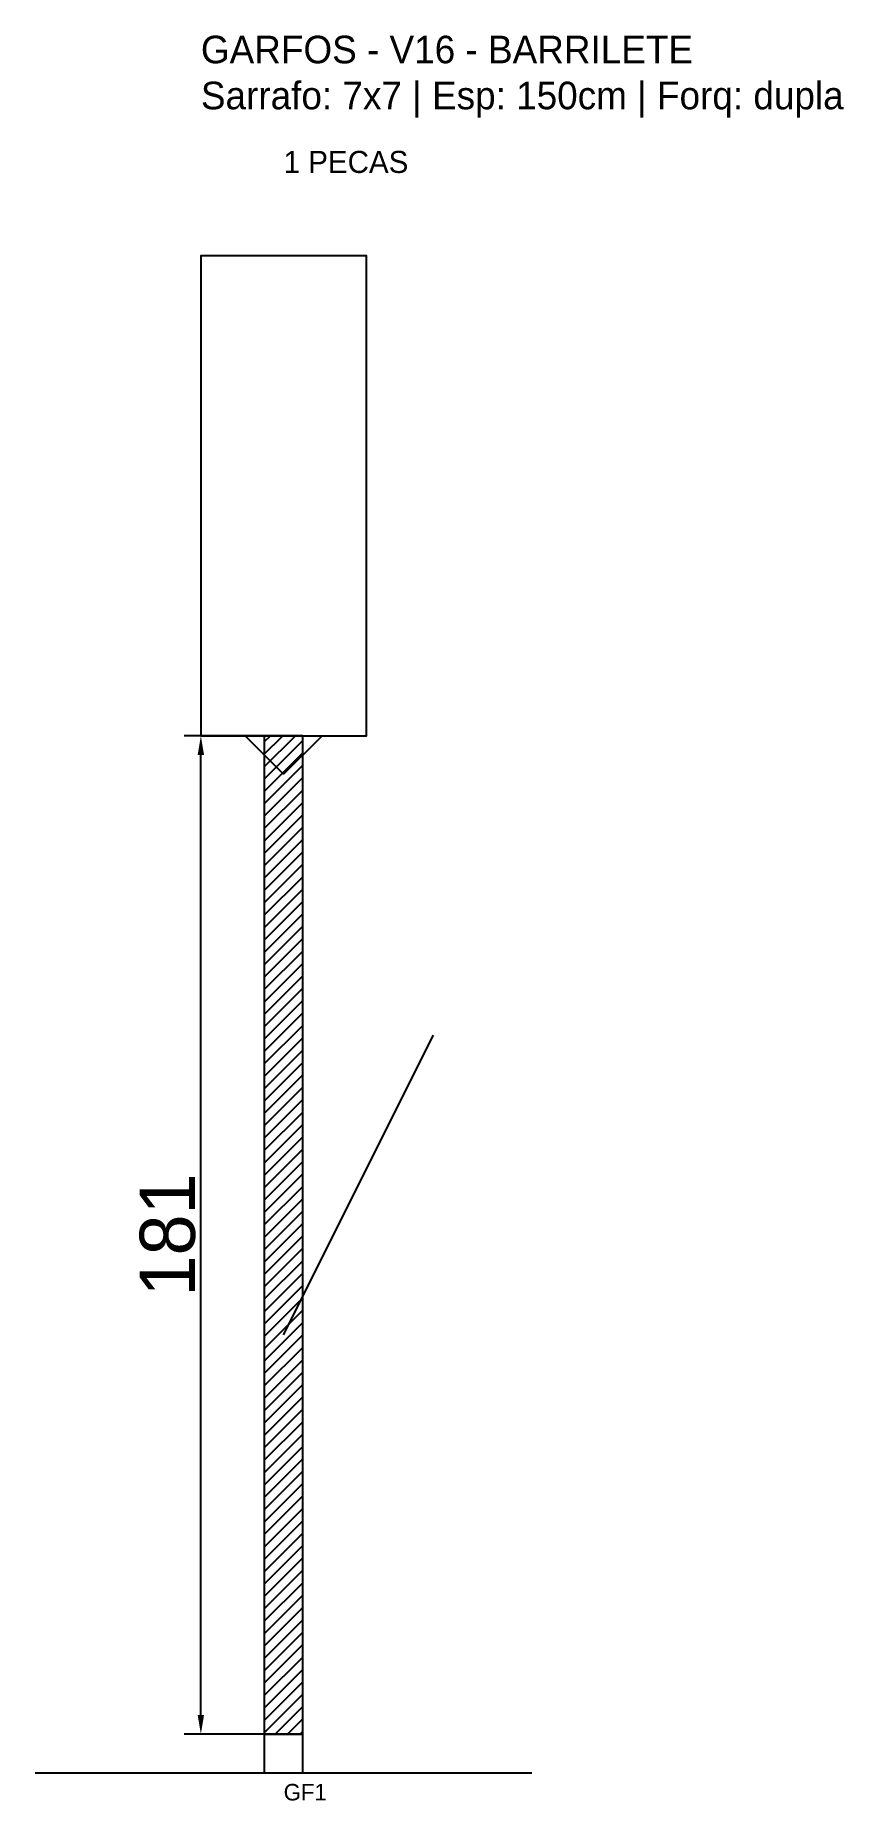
# Model space of a CAD drawing. Header units: metres. Extents: x -30 to 116, y -12 to 308.
import ezdxf

# ---------------------------------------------------------------- set-up
doc = ezdxf.new("R2010")
doc.units = ezdxf.units.M
for name, color, linetype in [('BARRA_ANCORAGEM', 1, 'Continuous'), ('COTA', 241, 'Continuous'), ('GARFOS OK', 3, 'Continuous'), ('NOME DA VIGA', 6, 'Continuous'), ('SARR_7x7', 40, 'Continuous'), ('VIGAS', 3, 'Continuous')]:
    doc.layers.add(name, color=color, linetype=linetype)
doc.dimstyles.new('EZ DXF', dxfattribs={"dimtxt": 10, "dimasz": 3.5, "dimexe": 3, "dimexo": 1.5, "dimgap": 1, "dimtad": 1, "dimdec": 1, "dimdsep": 46, "dimcen": 2.5, "dimazin": 3, "dimtfac": 1, "dimtmove": 0, "dimatfit": 3})

msp = doc.modelspace()

# ---------------------------------------------------------------- hatches: boundary and pattern name
at = {"layer": 'COTA'}
h = msp.add_hatch(dxfattribs=at)
h.set_pattern_fill('ANSI31', scale=0.5)
h.paths.add_polyline_path([(11.49, 0), (18.49, 0), (18.49, 181), (11.49, 181)])

# ---------------------------------------------------------------- linework, layer by layer
at = {"layer": 'BARRA_ANCORAGEM'}
msp.add_line((14.99, 72.4), (42.14, 126.7), dxfattribs=at)
at = {"layer": 'GARFOS OK'}
for p, q in [((14.99, 174), (7.99, 181)), ((7.99, 181), (21.99, 181)), ((14.99, 174), (21.99, 181))]:
    msp.add_line(p, q, dxfattribs=at)
at = {"layer": 'GARFOS OK', "linetype": 'CONTINUOUS'}
msp.add_line((-30, -7), (59.98, -7), dxfattribs=at)
at = {"layer": 'GARFOS OK'}
msp.add_lwpolyline([(11.49, 0), (18.49, 0), (18.49, 181), (11.49, 181), (11.49, 0)], dxfattribs=at)
at = {"layer": 'SARR_7x7'}
msp.add_lwpolyline([(11.49, -7), (18.49, -7), (18.49, 0), (11.49, 0), (11.49, -7)], dxfattribs=at)
at = {"layer": 'VIGAS'}
msp.add_lwpolyline([(0, 181), (29.98, 181), (29.98, 268), (0, 268), (0, 181)], dxfattribs=at)

# ---------------------------------------------------------------- texts
at = {"layer": 'NOME DA VIGA'}
for s, height, p in [('1 PECAS', 4, (14.99, 283)), ('GF1', 3, (14.99, -12))]:
    msp.add_text(s, height=height, dxfattribs=at).set_placement(p)
at = {"layer": 'NOME DA VIGA', "insert": (0, 293), "char_height": 5, "attachment_point": 7}
msp.add_mtext('GARFOS - V16 - BARRILETE\\PSarrafo: 7x7 | Esp: 150cm | Forq: dupla', dxfattribs=at)

# ---------------------------------------------------------------- dimensions: what is measured, and where the dimension line sits
at = {"layer": 'COTA'}
msp.add_linear_dim(base=(-0.01, 0), p1=(14.99, 0), p2=(14.99, 181), angle=90, dimstyle='EZ DXF', dxfattribs=at).render()

doc.saveas('drawing.dxf')
